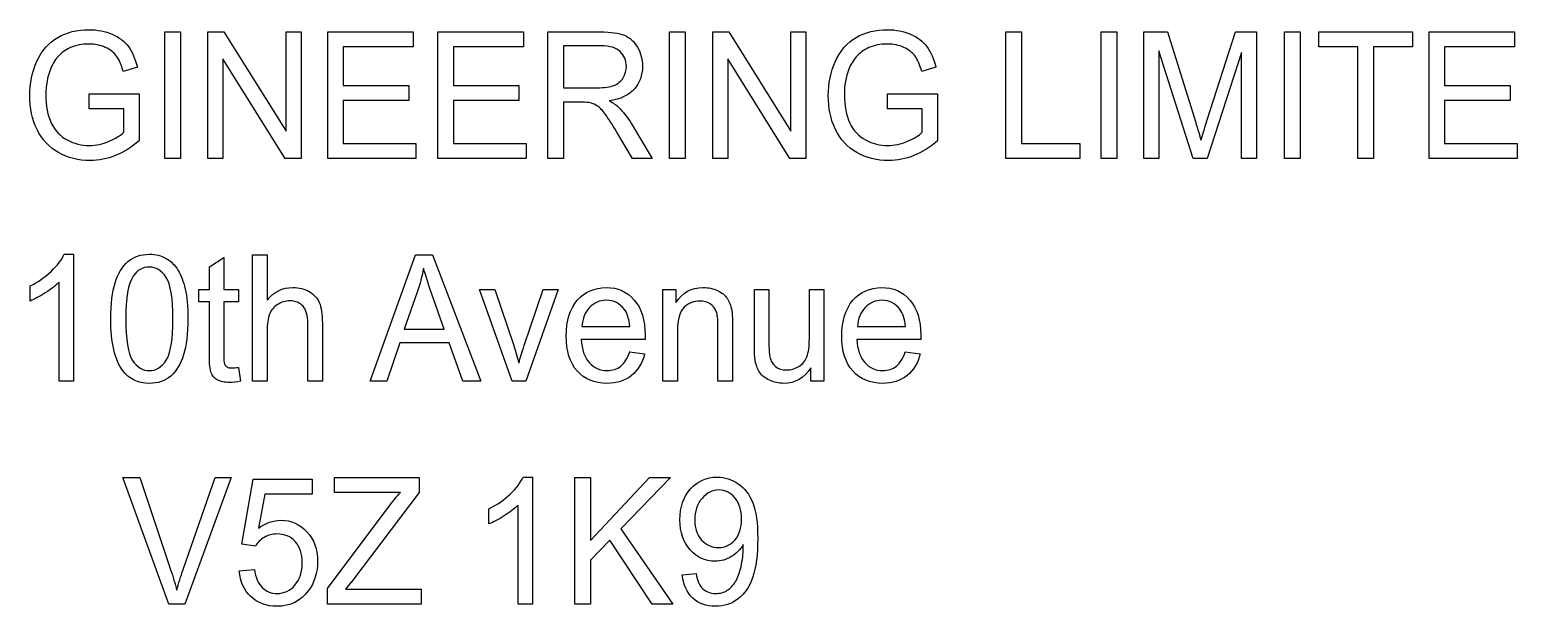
# Model space of a CAD drawing. Header units: millimetres. Extents: x 6 to 426, y 5 to 274.
# Drawn here: x 368.7 to 388.37, y 243.77 to 251.4 of the extents above; entities that cross this region are included whole.
import ezdxf

# ---------------------------------------------------------------- set-up
doc = ezdxf.new("R2010")
doc.units = ezdxf.units.MM
doc.layers.get('0').update_dxf_attribs({"linetype": 'CONTINUOUS'})

msp = doc.modelspace()

# ---------------------------------------------------------------- linework, layer by layer
at = {"color": 7}
for points in [[(370.481869, 249.696124), (370.481869, 251.37142), (370.688791, 251.37142), (370.688791, 249.696124)], [(371.051453, 249.696124), (371.051453, 251.37142), (371.263722, 251.37142), (372.085067, 250.056096), (372.085067, 251.37142), (372.28347, 251.37142), (372.28347, 249.696124), (372.071201, 249.696124), (371.249857, 251.012591), (371.249857, 249.696124)], [(372.635462, 249.696124), (372.635462, 251.37142), (373.766135, 251.37142), (373.766135, 251.173722), (372.842383, 251.173722), (372.842383, 250.660619), (373.707455, 250.660619), (373.707455, 250.464064), (372.842383, 250.464064), (372.842383, 249.893824), (373.802385, 249.893824), (373.802385, 249.696124)], [(374.092525, 249.696124), (374.092525, 251.37142), (375.223199, 251.37142), (375.223199, 251.173722), (374.299447, 251.173722), (374.299447, 250.660619), (375.164518, 250.660619), (375.164518, 250.464064), (374.299447, 250.464064), (374.299447, 249.893824), (375.259449, 249.893824), (375.259449, 249.696124)], [(377.158111, 249.696124), (377.158111, 251.37142), (377.365055, 251.37142), (377.365055, 249.696124)], [(377.727718, 249.696124), (377.727718, 251.37142), (377.939987, 251.37142), (378.761309, 250.056096), (378.761309, 251.37142), (378.959712, 251.37142), (378.959712, 249.696124), (378.747443, 249.696124), (377.926122, 251.012591), (377.926122, 249.696124)], [(381.605042, 249.696124), (381.605042, 251.37142), (381.811987, 251.37142), (381.811987, 249.893824), (382.582104, 249.893824), (382.582104, 249.696124)], [(382.863702, 249.696124), (382.863702, 251.37142), (383.070647, 251.37142), (383.070647, 249.696124)], [(385.290374, 249.696124), (385.290374, 251.37142), (385.497319, 251.37142), (385.497319, 249.696124)], [(386.259983, 249.696124), (386.259983, 251.173722), (385.744773, 251.173722), (385.744773, 251.37142), (386.984244, 251.37142), (386.984244, 251.173722), (386.466905, 251.173722), (386.466905, 249.696124)], [(387.200772, 249.696124), (387.200772, 251.37142), (388.331446, 251.37142), (388.331446, 251.173722), (387.407717, 251.173722), (387.407717, 250.660619), (388.272765, 250.660619), (388.272765, 250.464064), (387.407717, 250.464064), (387.407717, 249.893824), (388.367696, 249.893824), (388.367696, 249.696124)], [(373.196528, 246.745225), (373.797061, 248.420519), (374.020002, 248.420519), (374.65998, 246.745225), (374.424262, 246.745225), (374.241854, 247.252614), (373.587987, 247.252614), (373.41625, 246.745225)], [(369.767191, 247.571444)], [(369.96453, 247.571444)], [(375.998664, 247.468595)], [(379.64344, 247.468595)], [(375.905886, 243.794326), (375.905886, 245.46962), (376.112807, 245.46962), (376.112807, 244.63883), (376.889337, 245.46962), (377.16987, 245.46962), (376.513873, 244.790817), (377.198666, 243.794326), (376.92561, 243.794326), (376.368803, 244.642257), (376.112807, 244.37485), (376.112807, 243.794326)], [(378.108553, 244.921093)], [(371.465343, 244.233139)]]:
    msp.add_lwpolyline(points, close=True, dxfattribs=at)
for points in [[(375.548524, 249.696124), (375.548524, 251.37142), (376.241859, 251.37142)], [(383.429051, 249.696124), (383.429051, 251.37142), (383.74051, 251.37142), (384.110649, 250.185228)], [(384.26852, 250.205797), (384.642919, 251.37142), (384.921299, 251.37142), (384.921299, 249.696124), (384.721854, 249.696124), (384.721854, 251.098299), (384.267455, 249.696124), (384.080788, 249.696124), (383.628519, 251.122297), (383.628519, 249.696124), (383.429051, 249.696124)], [(376.250377, 251.186291), (375.755445, 251.186291), (375.755445, 250.63205)], [(370.118141, 250.902981), (369.931474, 250.848129)], [(380.678118, 250.902981), (380.491451, 250.848129)], [(375.755445, 250.63205), (376.200261, 250.63205)], [(369.479205, 250.353214), (369.479205, 250.549772), (370.14159, 250.551012), (370.14159, 249.929345)], [(375.995446, 250.440078), (375.755445, 250.440078), (375.755445, 249.696136), (375.548524, 249.696124)], [(380.039182, 250.353214), (380.039182, 250.549772), (380.701591, 250.551012), (380.701591, 249.929345)], [(369.938928, 250.041338), (369.938928, 250.353311), (369.479205, 250.353214)], [(380.498905, 250.041338), (380.498905, 250.353311), (380.039182, 250.353214)], [(376.65466, 250.152089), (376.926652, 249.696124), (376.666397, 249.696124), (376.459452, 250.044669)], [(369.151727, 248.427376), (369.275454, 248.427376), (369.275454, 246.745225)], [(371.070666, 247.100632), (371.070666, 247.798862), (370.929856, 247.798862), (370.929856, 247.95885), (371.070666, 247.95885), (371.070666, 248.259398), (371.261593, 248.382816), (371.261593, 247.95885), (371.454672, 247.95885), (371.454672, 247.798862), (371.261593, 247.798862), (371.261593, 247.089204)], [(371.642404, 246.745225), (371.642404, 248.420519), (371.834395, 248.420519), (371.834395, 247.819426)], [(368.699457, 247.807999), (368.699457, 248.006838)], [(369.275454, 246.745225), (369.083463, 246.745225), (369.083463, 248.055978)], [(373.819469, 247.92456), (373.647732, 247.433171)], [(373.647732, 247.433171), (374.177849, 247.433171), (374.014654, 247.897134)], [(375.075999, 246.745225), (374.645049, 247.958843), (374.847712, 247.958843), (375.09093, 247.232043)], [(375.234912, 247.218331), (375.486649, 247.958843), (375.683987, 247.958843), (375.25519, 246.745225), (375.075999, 246.745225)], [(377.068527, 246.745225), (377.068527, 247.958843), (377.241328, 247.958843), (377.241328, 247.786284)], [(378.279108, 247.206903), (378.279108, 247.958843), (378.471123, 247.958843), (378.471123, 247.285754)], [(379.005592, 247.30861), (379.005592, 247.958843), (379.197583, 247.958843), (379.197583, 246.745225), (379.025846, 246.745225)], [(372.565068, 247.514306), (372.565068, 246.745225), (372.373054, 246.745225), (372.373054, 247.514306)], [(377.989038, 247.49145), (377.989038, 246.745225), (377.797024, 246.745225), (377.797024, 247.483452)], [(371.834395, 247.409172), (371.834395, 246.745225), (371.642404, 246.745225)], [(376.833851, 247.35432), (376.833851, 247.299466), (375.989057, 247.299466)], [(375.998664, 247.468595), (376.631188, 247.468595)], [(377.260426, 247.408029), (377.260426, 246.745225), (377.068527, 246.745225)], [(380.47865, 247.35432), (380.47865, 247.299466), (379.633857, 247.299466)], [(379.64344, 247.468595), (380.275988, 247.468595)], [(376.629058, 247.136051), (376.827462, 247.109768)], [(376.630123, 247.136051), (376.629058, 247.136051)], [(380.273858, 247.136051), (380.472238, 247.109768)], [(380.274923, 247.136051), (380.273858, 247.136051)], [(371.454788, 246.929229), (371.454672, 246.929211)], [(371.454672, 246.929211), (371.482403, 246.747511)], [(379.025846, 246.745225), (379.025846, 246.923497)], [(370.533096, 243.794326), (369.927215, 245.46962), (370.15122, 245.46962), (370.55761, 244.252575)], [(370.724022, 244.252575), (371.146407, 245.46962), (371.357611, 245.46962), (370.745342, 243.794326), (370.533096, 243.794326)], [(371.679742, 244.561113), (371.499487, 244.586255), (371.650945, 245.446757), (372.42854, 245.446757), (372.42854, 245.250202), (371.804557, 245.250202), (371.720274, 244.799951)], [(373.596552, 245.271922), (372.724027, 245.271922), (372.724027, 245.46962), (373.844006, 245.46962), (373.844006, 245.271922), (372.966157, 244.109728), (372.871226, 243.992024), (373.869608, 243.992024), (373.869608, 243.794326), (372.633355, 243.794326)], [(375.221069, 245.476477), (375.344819, 245.476477), (375.344819, 243.794326)], [(372.633355, 243.794326), (372.633355, 244.000022), (373.434422, 245.07308)], [(374.768823, 244.857097), (374.768823, 245.055939)], [(375.344819, 243.794326), (375.152805, 243.794326), (375.152805, 245.105077)], [(378.130937, 244.541687), (378.130937, 244.582827)], [(371.465343, 244.233147), (371.666941, 244.251424)], [(377.322417, 244.181722), (377.506954, 244.199999)], [(377.323481, 244.181715), (377.322417, 244.181722)]]:
    msp.add_lwpolyline(points, dxfattribs=at)
for points in [[(368.790129, 250.981834), (368.854126, 251.123537), (368.945862, 251.228671), (369.065338, 251.297237)], [(369.065338, 251.297237), (369.184798, 251.365803), (369.322399, 251.400086), (369.47814, 251.400086)], [(369.47814, 251.400086), (369.591195, 251.400086), (369.69324, 251.380278), (369.784275, 251.340661)], [(369.784275, 251.340661), (369.876003, 251.301808), (369.947824, 251.247337), (369.999738, 251.177246)], [(376.241859, 251.37142), (376.381226, 251.37142), (376.487183, 251.356183), (376.55973, 251.32571)], [(376.55973, 251.32571), (376.632261, 251.295998), (376.690216, 251.24305), (376.733596, 251.166865)], [(379.350106, 250.981834), (379.414119, 251.123537), (379.505855, 251.228671), (379.625315, 251.297237)], [(379.625315, 251.297237), (379.744775, 251.365803), (379.882376, 251.400086), (380.038117, 251.400086)], [(380.038117, 251.400086), (380.151188, 251.400086), (380.253233, 251.380278), (380.344252, 251.340661)], [(380.344252, 251.340661), (380.435981, 251.301808), (380.507802, 251.247337), (380.559715, 251.177246)], [(369.066403, 251.0424), (369.024443, 250.992118), (368.991727, 250.936884), (368.968254, 250.876699)], [(369.233857, 251.163534), (369.164891, 251.133061), (369.109073, 251.092682), (369.066403, 251.0424)], [(369.479205, 251.210386), (369.384621, 251.210386), (369.302838, 251.194769), (369.233857, 251.163534)], [(369.694668, 251.165818), (369.629961, 251.19553), (369.55814, 251.210386), (369.479205, 251.210386)], [(369.843997, 251.049257), (369.809151, 251.098015), (369.759375, 251.136869), (369.694668, 251.165818)], [(369.931474, 250.848129), (369.908002, 250.933457), (369.878843, 251.0005), (369.843997, 251.049257)], [(369.999738, 251.177246), (370.051636, 251.107157), (370.091104, 251.015736), (370.118141, 250.902981)], [(376.504243, 251.109726), (376.45091, 251.160769), (376.366288, 251.186291), (376.250377, 251.186291)], [(376.585332, 250.914312), (376.585332, 250.993544), (376.558302, 251.058682), (376.504243, 251.109726)], [(376.733596, 251.166865), (376.776975, 251.09068), (376.798665, 251.006496), (376.798665, 250.914312)], [(379.62638, 251.0424), (379.58442, 250.992118), (379.551712, 250.936884), (379.528255, 250.876699)], [(379.793857, 251.163534), (379.724876, 251.133061), (379.66905, 251.092682), (379.62638, 251.0424)], [(380.039182, 251.210386), (379.944598, 251.210386), (379.862823, 251.194769), (379.793857, 251.163534)], [(380.254645, 251.165818), (380.189938, 251.19553), (380.118117, 251.210386), (380.039182, 251.210386)], [(380.403974, 251.049257), (380.369129, 251.098015), (380.319352, 251.136869), (380.254645, 251.165818)], [(380.491451, 250.848129), (380.467979, 250.933457), (380.43882, 251.0005), (380.403974, 251.049257)], [(380.559715, 251.177246), (380.611629, 251.107157), (380.651097, 251.015736), (380.678118, 250.902981)], [(368.695198, 250.52587), (368.695198, 250.688905), (368.726842, 250.840893), (368.790129, 250.981834)], [(368.968254, 250.876699), (368.928439, 250.773089), (368.908532, 250.660717), (368.908532, 250.539584)], [(376.543711, 250.763468), (376.571458, 250.809941), (376.585332, 250.860222), (376.585332, 250.914312)], [(376.798665, 250.914312), (376.798665, 250.795466), (376.762747, 250.695283), (376.69091, 250.613765)], [(379.255175, 250.52587), (379.255175, 250.688905), (379.286819, 250.840893), (379.350106, 250.981834)], [(379.528255, 250.876699), (379.488424, 250.773089), (379.468509, 250.660717), (379.468509, 250.539584)], [(376.200261, 250.63205), (376.294829, 250.63205), (376.36878, 250.642335), (376.422114, 250.662905)], [(376.422114, 250.662905), (376.475447, 250.684236), (376.51598, 250.717757), (376.543711, 250.763468)], [(368.791194, 250.079048), (368.727197, 250.212372), (368.695198, 250.361312), (368.695198, 250.52587)], [(368.908532, 250.539584), (368.908532, 250.390262), (368.932351, 250.265319), (368.97999, 250.164756)], [(376.110655, 250.432067), (376.087182, 250.437407), (376.048779, 250.440078), (375.995446, 250.440078)], [(376.20452, 250.387497), (376.173949, 250.40883), (376.142661, 250.423687), (376.110655, 250.432067)], [(376.69091, 250.613765), (376.619089, 250.532248), (376.508163, 250.480443), (376.358132, 250.45835)], [(376.358132, 250.45835), (376.412885, 250.430161), (376.454482, 250.402354), (376.482924, 250.374929)], [(379.351194, 250.079048), (379.287182, 250.212372), (379.255175, 250.361312), (379.255175, 250.52587)], [(379.468509, 250.539584), (379.468509, 250.390262), (379.492336, 250.265319), (379.539991, 250.164756)], [(376.310123, 250.275507), (376.271018, 250.328836), (376.235817, 250.366166), (376.20452, 250.387497)], [(376.459452, 250.044669), (376.399004, 250.145231), (376.349228, 250.222177), (376.310123, 250.275507)], [(376.482924, 250.374929), (376.543372, 250.315504), (376.600617, 250.241224), (376.65466, 250.152089)], [(369.074921, 249.772787), (368.949767, 249.843638), (368.855191, 249.945725), (368.791194, 250.079048)], [(368.97999, 250.164756), (369.028355, 250.064192), (369.098401, 249.989531), (369.19013, 249.940773)], [(369.744807, 249.92249), (369.830131, 249.959821), (369.894838, 249.999436), (369.938928, 250.041338)], [(379.634922, 249.772787), (379.509767, 249.843638), (379.415191, 249.945725), (379.351194, 250.079048)], [(379.539991, 250.164756), (379.58834, 250.064192), (379.658379, 249.989531), (379.750107, 249.940773)], [(380.304784, 249.92249), (380.390109, 249.959821), (380.454816, 249.999436), (380.498905, 250.041338)], [(384.110649, 250.185228), (384.144785, 250.074761), (384.16967, 249.992101), (384.185302, 249.937249)], [(384.185302, 249.937249), (384.20308, 249.998196), (384.230819, 250.087713), (384.26852, 250.205797)], [(369.19013, 249.940773), (369.281858, 249.892015), (369.379281, 249.867636), (369.482399, 249.867636)], [(369.482399, 249.867636), (369.571998, 249.867636), (369.659467, 249.885921), (369.744807, 249.92249)], [(370.14159, 249.929345), (370.039908, 249.842495), (369.935023, 249.776977), (369.826937, 249.73279)], [(379.750107, 249.940773), (379.841851, 249.892015), (379.939274, 249.867636), (380.042376, 249.867636)], [(380.042376, 249.867636), (380.131975, 249.867636), (380.219445, 249.885921), (380.304784, 249.92249)], [(380.701591, 249.929345), (380.599893, 249.842495), (380.495001, 249.776977), (380.386914, 249.73279)], [(369.494135, 249.667651), (369.340539, 249.667651), (369.200801, 249.702697), (369.074921, 249.772787)], [(369.826937, 249.73279), (369.71885, 249.689364), (369.607916, 249.667651), (369.494135, 249.667651)], [(380.054112, 249.667651), (379.900516, 249.667651), (379.760786, 249.702697), (379.634922, 249.772787)], [(380.386914, 249.73279), (380.278827, 249.689364), (380.167894, 249.667651), (380.054112, 249.667651)], [(368.981055, 248.203395), (369.06141, 248.28034), (369.118301, 248.355001), (369.151727, 248.427376)], [(369.823719, 248.049121), (369.86213, 248.170254), (369.918665, 248.263581), (369.993326, 248.3291)], [(369.993326, 248.3291), (370.068712, 248.394617), (370.163288, 248.427376), (370.277054, 248.427376)], [(370.277054, 248.427376), (370.360973, 248.427376), (370.434577, 248.409092), (370.497864, 248.372524)], [(370.497864, 248.372524), (370.561151, 248.336717), (370.61342, 248.284531), (370.65467, 248.215966)], [(368.699457, 248.006838), (368.806834, 248.060929), (368.9007, 248.126448), (368.981055, 248.203395)], [(370.06372, 248.137113), (369.997593, 248.035026), (369.96453, 247.84647), (369.96453, 247.571444)], [(370.274924, 248.257104), (370.186745, 248.257104), (370.116343, 248.217107), (370.06372, 248.137113)], [(370.498929, 248.121115), (370.439191, 248.211774), (370.364523, 248.257104), (370.274924, 248.257104)], [(370.589601, 247.571444), (370.589601, 247.847232), (370.559377, 248.030455), (370.498929, 248.121115)], [(370.65467, 248.215966), (370.695905, 248.148162), (370.728258, 248.065121), (370.751731, 247.966843)], [(373.903728, 248.244535), (373.883821, 248.137115), (373.855734, 248.030456), (373.819469, 247.92456)], [(374.014654, 247.897134), (373.964886, 248.038075), (373.92791, 248.153876), (373.903728, 248.244535)], [(368.901055, 247.914275), (368.826394, 247.86704), (368.759195, 247.831615), (368.699457, 247.807999)], [(369.083463, 248.055978), (369.037244, 248.008743), (368.976441, 247.961509), (368.901055, 247.914275)], [(369.767191, 247.571444), (369.767191, 247.769524), (369.786034, 247.92875), (369.823719, 248.049121)], [(370.751731, 247.966843), (370.775203, 247.869326), (370.786939, 247.737526), (370.786939, 247.571444)], [(371.834395, 247.819426), (371.923994, 247.930655), (372.037057, 247.986269), (372.173586, 247.986269)], [(372.173586, 247.986269), (372.257505, 247.986269), (372.330399, 247.968366), (372.392267, 247.93256)], [(372.392267, 247.93256), (372.454134, 247.897515), (372.498224, 247.848756), (372.524535, 247.786284)], [(375.936788, 247.81714), (376.034921, 247.929892), (376.162213, 247.986269), (376.318664, 247.986269)], [(376.318664, 247.986269), (376.470131, 247.986269), (376.593858, 247.931035), (376.689846, 247.820567)], [(377.241328, 247.786284), (377.324523, 247.919607), (377.444701, 247.986269), (377.601862, 247.986269)], [(377.601862, 247.986269), (377.670118, 247.986269), (377.732695, 247.972936), (377.789593, 247.946272)], [(377.789593, 247.946272), (377.847186, 247.920369), (377.890203, 247.886086), (377.918645, 247.843422)], [(379.581588, 247.81714), (379.679721, 247.929892), (379.807005, 247.986269), (379.963441, 247.986269)], [(379.963441, 247.986269), (380.114907, 247.986269), (380.238642, 247.931035), (380.334645, 247.820567)], [(371.973053, 247.761145), (371.923284, 247.729908), (371.887728, 247.687245), (371.866386, 247.633153)], [(372.134118, 247.809139), (372.077235, 247.809139), (372.023547, 247.793141), (371.973053, 247.761145)], [(372.310137, 247.738289), (372.268887, 247.785523), (372.210214, 247.809139), (372.134118, 247.809139)], [(372.373054, 247.514306), (372.373054, 247.617155), (372.352081, 247.691816), (372.310137, 247.738289)], [(372.524535, 247.786284), (372.551557, 247.723814), (372.565068, 247.633154), (372.565068, 247.514306)], [(375.789589, 247.341749), (375.789589, 247.545924), (375.838655, 247.704387), (375.936788, 247.81714)], [(376.097854, 247.722291), (376.038116, 247.659057), (376.005052, 247.574491), (375.998664, 247.468595)], [(376.320794, 247.81714), (376.232615, 247.81714), (376.158301, 247.785523), (376.097854, 247.722291)], [(376.558665, 247.698292), (376.497507, 247.777524), (376.418217, 247.81714), (376.320794, 247.81714)], [(376.631188, 247.468595), (376.6227, 247.570682), (376.598526, 247.647248), (376.558665, 247.698292)], [(376.689846, 247.820567), (376.785849, 247.710101), (376.833851, 247.554685), (376.833851, 247.35432)], [(377.348968, 247.724575), (377.28994, 247.668961), (377.260426, 247.563445), (377.260426, 247.408029)], [(377.561236, 247.807999), (377.479446, 247.807999), (377.40869, 247.780191), (377.348968, 247.724575)], [(377.69457, 247.770286), (377.656869, 247.795428), (377.612425, 247.807999), (377.561236, 247.807999)], [(377.77457, 247.670866), (377.759601, 247.712768), (377.732934, 247.745908), (377.69457, 247.770286)], [(377.918645, 247.843422), (377.947102, 247.80076), (377.967017, 247.750098), (377.97839, 247.691435)], [(377.97839, 247.691435), (377.985489, 247.653343), (377.989038, 247.586681), (377.989038, 247.49145)], [(379.434389, 247.341749), (379.434389, 247.545924), (379.483455, 247.704387), (379.581588, 247.81714)], [(379.742653, 247.722291), (379.682916, 247.659057), (379.649845, 247.574491), (379.64344, 247.468595)], [(379.965594, 247.81714), (379.877415, 247.81714), (379.803101, 247.785523), (379.742653, 247.722291)], [(380.203441, 247.698292), (380.142299, 247.777524), (380.063017, 247.81714), (379.965594, 247.81714)], [(380.275988, 247.468595), (380.2675, 247.570682), (380.243318, 247.647248), (380.203441, 247.698292)], [(380.334645, 247.820567), (380.430649, 247.710101), (380.47865, 247.554685), (380.47865, 247.35432)], [(369.921868, 246.890355), (369.81875, 247.029774), (369.767191, 247.256804), (369.767191, 247.571444)], [(369.96453, 247.571444), (369.96453, 247.296419), (369.994399, 247.113195), (370.054136, 247.021774)], [(370.498929, 247.022917), (370.559377, 247.114339), (370.589601, 247.297181), (370.589601, 247.571444)], [(370.786939, 247.571444), (370.786939, 247.374888), (370.768089, 247.216044), (370.730388, 247.094911)], [(371.866386, 247.633153), (371.845059, 247.579063), (371.834395, 247.504403), (371.834395, 247.409172)], [(377.797024, 247.483452), (377.797024, 247.567256), (377.789539, 247.629727), (377.77457, 247.670866)], [(375.934659, 246.881214), (375.837946, 246.99092), (375.789589, 247.144431), (375.789589, 247.341749)], [(375.989057, 247.299466), (375.996156, 247.166144), (376.031357, 247.064057), (376.094659, 246.993204)], [(378.471123, 247.285754), (378.471123, 247.178333), (378.475058, 247.105958), (378.482928, 247.068628)], [(378.973578, 247.070914), (378.99492, 247.125766), (379.005592, 247.204998), (379.005592, 247.30861)], [(379.579459, 246.881214), (379.482745, 246.99092), (379.434389, 247.144431), (379.434389, 247.341749)], [(379.633857, 247.299466), (379.640956, 247.166144), (379.676156, 247.064057), (379.739459, 246.993204)], [(370.730388, 247.094911), (370.692703, 246.974539), (370.636175, 246.881214), (370.560804, 246.814934)], [(371.094139, 246.857223), (371.07849, 246.896077), (371.070666, 246.977214), (371.070666, 247.100632)], [(371.261593, 247.089204), (371.261593, 247.030543), (371.264834, 246.992832), (371.271315, 246.97607)], [(375.09093, 247.232043), (375.117242, 247.153573), (375.141416, 247.072056), (375.163453, 246.987491)], [(375.163453, 246.987491), (375.180521, 247.051485), (375.204341, 247.128432), (375.234912, 247.218331)], [(376.51172, 246.946353), (376.561504, 246.985968), (376.600972, 247.049201), (376.630123, 247.136051)], [(376.827462, 247.109768), (376.796165, 246.985588), (376.73821, 246.889214), (376.653596, 246.820648)], [(378.290914, 247.014917), (378.283044, 247.055295), (378.279108, 247.119291), (378.279108, 247.206903)], [(380.15652, 246.946353), (380.206289, 246.985968), (380.245756, 247.049201), (380.274923, 247.136051)], [(380.472238, 247.109768), (380.440957, 246.985588), (380.383002, 246.889214), (380.298372, 246.820648)], [(370.277054, 246.716656), (370.126297, 246.716656), (370.007902, 246.774555), (369.921868, 246.890355)], [(370.054136, 247.021774), (370.114584, 246.931114), (370.18889, 246.885785), (370.277054, 246.885785)], [(370.277054, 246.885785), (370.365233, 246.885785), (370.439191, 246.931495), (370.498929, 247.022917)], [(371.271315, 246.97607), (371.278414, 246.959311), (371.289432, 246.945978), (371.304371, 246.936073)], [(371.304371, 246.936073), (371.320019, 246.92617), (371.342064, 246.921218), (371.370505, 246.921218)], [(371.370505, 246.921218), (371.391848, 246.921218), (371.419942, 246.923888), (371.454788, 246.929229)], [(376.094659, 246.993204), (376.157946, 246.922353), (376.236874, 246.886928), (376.331442, 246.886928)], [(376.331442, 246.886928), (376.401843, 246.886928), (376.461936, 246.906736), (376.51172, 246.946353)], [(378.349595, 246.861788), (378.321848, 246.903688), (378.302288, 246.954731), (378.290914, 247.014917)], [(378.482928, 247.068628), (378.494965, 247.014536), (378.52056, 246.971873), (378.559711, 246.940639)], [(378.559711, 246.940639), (378.598831, 246.910165), (378.647188, 246.894928), (378.704781, 246.894928)], [(379.025846, 246.923497), (378.937667, 246.786365), (378.817844, 246.717799), (378.666378, 246.717799)], [(378.704781, 246.894928), (378.762389, 246.894928), (378.816432, 246.910545), (378.866911, 246.94178)], [(378.866911, 246.94178), (378.917405, 246.973778), (378.95296, 247.016823), (378.973578, 247.070914)], [(379.739459, 246.993204), (379.802746, 246.922353), (379.881674, 246.886928), (379.976242, 246.886928)], [(379.976242, 246.886928), (380.046643, 246.886928), (380.106736, 246.906736), (380.15652, 246.946353)], [(370.560804, 246.814934), (370.486128, 246.749415), (370.391545, 246.716656), (370.277054, 246.716656)], [(371.175204, 246.76466), (371.136793, 246.788276), (371.109771, 246.81913), (371.094139, 246.857223)], [(371.337334, 246.729234), (371.267642, 246.729234), (371.213599, 246.741043), (371.175204, 246.76466)], [(371.482403, 246.747511), (371.42836, 246.735326), (371.380004, 246.729234), (371.337334, 246.729234)], [(376.329312, 246.717799), (376.163633, 246.717799), (376.032082, 246.772271), (375.934659, 246.881214)], [(376.653596, 246.820648), (376.568966, 246.752082), (376.460871, 246.717799), (376.329312, 246.717799)], [(378.478646, 246.758939), (378.421053, 246.786364), (378.378036, 246.820647), (378.349595, 246.861788)], [(378.666378, 246.717799), (378.599541, 246.717799), (378.536964, 246.731512), (378.478646, 246.758939)], [(379.974112, 246.717799), (379.808433, 246.717799), (379.676882, 246.772271), (379.579459, 246.881214)], [(380.298372, 246.820648), (380.213758, 246.752082), (380.105671, 246.717799), (379.974112, 246.717799)], [(375.050421, 245.252494), (375.130776, 245.329441), (375.187659, 245.404102), (375.221069, 245.476477)], [(377.294685, 244.910801), (377.294685, 245.080692), (377.341259, 245.217443), (377.434408, 245.321052)], [(377.434408, 245.321052), (377.528281, 245.424664), (377.645612, 245.47647), (377.786399, 245.47647)], [(377.786399, 245.47647), (377.888097, 245.47647), (377.980898, 245.447138), (378.064802, 245.388475)], [(378.064802, 245.388475), (378.149432, 245.329814), (378.213437, 245.246012), (378.256817, 245.137068)], [(373.434422, 245.07308), (373.491305, 245.149265), (373.545348, 245.215545), (373.596552, 245.271922)], [(374.768823, 245.055939), (374.8762, 245.11003), (374.970066, 245.175548), (375.050421, 245.252494)], [(377.585866, 245.194214), (377.522579, 245.119552), (377.490935, 245.022798), (377.490935, 244.903951)], [(377.808806, 245.306205), (377.723482, 245.306205), (377.649169, 245.268875), (377.585866, 245.194214)], [(378.020011, 245.202212), (377.961693, 245.271541), (377.891291, 245.306205), (377.808806, 245.306205)], [(378.108553, 244.921093), (378.108553, 245.039179), (378.079039, 245.132886), (378.020011, 245.202212)], [(378.256817, 245.137068), (378.300906, 245.028886), (378.322951, 244.871946), (378.322951, 244.666249)], [(374.970421, 244.963374), (374.895744, 244.91614), (374.828545, 244.880715), (374.768823, 244.857097)], [(375.152805, 245.105077), (375.106586, 245.057843), (375.045791, 245.010609), (374.970421, 244.963374)], [(371.720274, 244.799951), (371.814148, 244.870042), (371.912644, 244.905087), (372.015761, 244.905087)], [(372.015761, 244.905087), (372.152289, 244.905087), (372.267482, 244.854425), (372.361341, 244.7531)], [(372.361341, 244.7531), (372.455214, 244.651773), (372.502151, 244.521498), (372.502151, 244.362274)], [(377.429083, 244.513118), (377.339484, 244.613681), (377.294685, 244.746242), (377.294685, 244.910801)], [(377.490935, 244.903951), (377.490935, 244.797293), (377.520804, 244.710442), (377.580542, 244.643401)], [(378.02214, 244.643401), (378.079748, 244.710442), (378.108553, 244.803007), (378.108553, 244.921093)], [(371.79708, 244.677676), (371.747311, 244.647965), (371.708199, 244.60911), (371.679742, 244.561113)], [(371.964557, 244.723387), (371.90269, 244.723387), (371.846864, 244.70815), (371.79708, 244.677676)], [(372.205623, 244.621681), (372.144465, 244.689485), (372.06411, 244.723387), (371.964557, 244.723387)], [(372.298424, 244.343989), (372.298424, 244.461313), (372.26749, 244.553877), (372.205623, 244.621681)], [(377.580542, 244.643401), (377.64099, 244.577119), (377.715303, 244.543979), (377.803482, 244.543979)], [(377.803482, 244.543979), (377.892371, 244.543979), (377.965257, 244.577119), (378.02214, 244.643401)], [(378.130937, 244.582827), (378.092542, 244.517308), (378.039918, 244.463979), (377.973066, 244.42284)], [(378.10214, 244.290278), (378.121338, 244.372556), (378.130937, 244.45636), (378.130937, 244.541687)], [(378.322951, 244.666249), (378.322951, 244.452171), (378.301261, 244.281518), (378.257882, 244.154289)], [(372.202405, 244.046869), (372.266418, 244.121529), (372.298424, 244.220569), (372.298424, 244.343989)], [(372.502151, 244.362274), (372.502151, 244.210667), (372.460909, 244.079629), (372.378424, 243.969161)], [(377.757603, 244.362274), (377.628189, 244.362274), (377.518682, 244.412555), (377.429083, 244.513118)], [(377.973066, 244.42284), (377.906939, 244.382462), (377.835118, 244.362274), (377.757603, 244.362274)], [(370.55761, 244.252575), (370.590326, 244.155059), (370.61771, 244.063637), (370.639763, 243.97831)], [(370.639763, 243.97831), (370.663929, 244.069731), (370.692016, 244.161153), (370.724022, 244.252575)], [(371.618955, 243.893738), (371.529356, 243.979065), (371.478152, 244.092199), (371.465343, 244.233139)], [(371.666941, 244.251424), (371.68191, 244.14629), (371.716401, 244.067058), (371.770413, 244.013729)], [(377.463204, 243.874312), (377.385688, 243.947448), (377.339114, 244.049916), (377.323481, 244.181715)], [(377.506954, 244.199999), (377.522587, 244.107055), (377.552448, 244.039632), (377.596537, 243.997731)], [(378.030682, 244.093723), (378.059123, 244.142481), (378.082943, 244.207999), (378.10214, 244.290278)], [(378.257882, 244.154289), (378.214502, 244.027823), (378.149787, 243.93145), (378.063738, 243.865169)], [(371.770413, 244.013729), (371.825167, 243.961162), (371.890946, 243.934878), (371.967752, 243.934878)], [(371.967752, 243.934878), (372.06019, 243.934878), (372.138408, 243.972208), (372.202405, 244.046869)], [(372.378424, 243.969161), (372.278146, 243.833553), (372.141255, 243.765749), (371.967752, 243.765749)], [(377.596537, 243.997731), (377.640627, 243.955829), (377.697163, 243.934878), (377.766144, 243.934878)], [(377.766144, 243.934878), (377.825172, 243.934878), (377.876731, 243.949353), (377.920821, 243.978302)], [(377.920821, 243.978302), (377.96562, 244.007254), (378.002241, 244.045727), (378.030682, 244.093723)], [(371.967752, 243.765749), (371.825529, 243.765749), (371.709264, 243.808412), (371.618955, 243.893738)], [(377.76295, 243.765749), (377.640635, 243.765749), (377.540719, 243.801937), (377.463204, 243.874312)], [(378.063738, 243.865169), (377.978413, 243.798889), (377.878151, 243.765749), (377.76295, 243.765749)]]:
    msp.add_open_spline(points, degree=3, dxfattribs=at)

doc.saveas('drawing.dxf')
